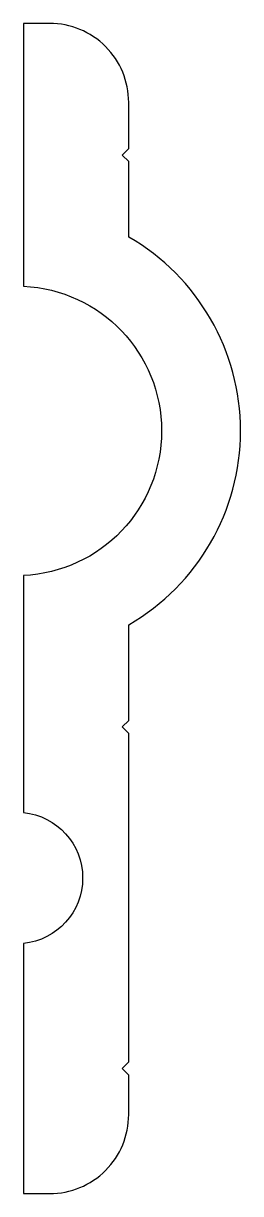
# Model space of a CAD drawing. Extents: x 32.1 to 48.6, y 124.8 to 213.7.
import ezdxf

# ---------------------------------------------------------------- set-up
doc = ezdxf.new("R2010")
doc.units = 0
doc.layers.add('ANA', color=220, linetype='CONTINUOUS')

msp = doc.modelspace()

# ---------------------------------------------------------------- linework, layer by layer
at = {"layer": 'ANA', "color": 7}
msp.add_lwpolyline([(32.147, 124.78), (34.147, 124.78, 0.414214), (40.147, 130.78), (40.147, 133.779), (39.647, 134.279), (40.147, 134.779), (40.147, 159.731), (39.647, 160.231), (40.147, 160.731), (40.147, 167.999, 0.57735), (40.147, 197.444), (40.147, 203.176), (39.647, 203.676), (40.147, 204.176), (40.147, 207.676, 0.414214), (34.147, 213.676), (32.147, 213.676), (32.147, 193.711, -0.955533), (32.147, 171.733), (32.147, 153.729, -0.904534), (32.147, 143.779)], format="xyb", close=True, dxfattribs=at)

doc.saveas('drawing.dxf')
